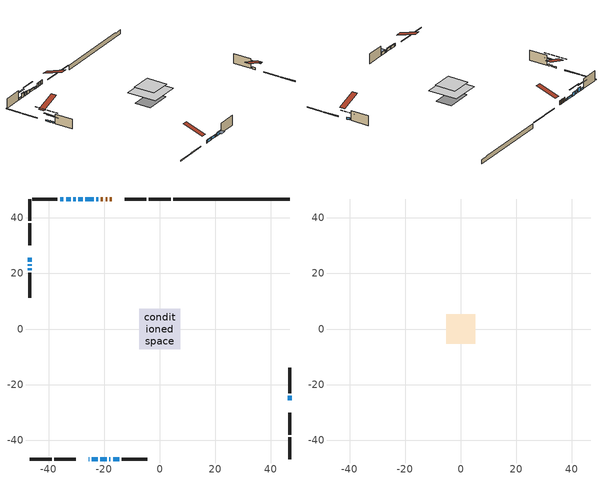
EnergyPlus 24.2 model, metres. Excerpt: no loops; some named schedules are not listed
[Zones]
conditioned space
 floor adiabatic (AdiabaticFloorConstruction): -7.32,-7.32 -7.32,7.32 7.32,7.32 7.32,-7.32 z2.75
 floor foundation (Slab1 construction): -6.45,-4.02 -6.45,4.02 6.45,4.02 6.45,-4.02 z-1.98
 wall outside (RimJoist1 construction): 3.99,46.79 -3.87,46.79 / -46.79,-46.79 -38.94,-46.79 / -46.79,46.79 -46.79,38.94 / 46.79,-46.79 46.79,-38.94 z0.31:0.61
 wall outside (RimJoist2 construction): -4.8,46.79 -12.65,46.79 / -38.01,-46.79 -30.15,-46.79 / -46.79,38.01 -46.79,30.15 / 46.79,-38.01 46.79,-30.15 z0.31:0.61
 wall outside (AdiabaticWallConstruction 1): -17.21,46.79 -17.96,46.79 / -18.88,46.79 -19.52,46.79 / -20.45,46.79 -21.27,46.79 z0.31:2.34
 wall outside (AdiabaticWallConstruction): -25.6,-46.79 -25.4,-46.79 / -18.14,-46.79 -17.75,-46.79 z0.31:1.53; -22.2,46.79 -22.81,46.79 z0.31:0.95; -23.74,46.79 -26.79,46.79 z0.31:1.2; -24.47,-46.79 -22.28,-46.79 z0.31:1.58; -21.36,-46.79 -19.07,-46.79 z0.31:1.55; -46.79,25.6 -46.79,24.18 z0.31:0.87; -46.79,23.25 -46.79,22.84 z0.31:1.02; 46.79,-25.6 46.79,-23.97 z0.31:1.33; -27.72,46.79 -29.34,46.79 z0.31:1.94; -30.27,46.79 -31.19,46.79 / -16.82,-46.79 -14.54,-46.79 z0.31:1.89; -32.11,46.79 -33.74,46.79 z0.31:2.29; -34.67,46.79 -35.89,46.79 z0.31:1.23; -46.79,21.92 -46.79,21.2 z0.31:1.07
 wall outside (Wall1 construction): -36.82,46.79 -45.86,46.79 / -13.61,-46.79 -4.56,-46.79 / -46.79,20.28 -46.79,11.23 / 46.79,-23.05 46.79,-14 z0.31:5.19
 wall foundation (FoundationWall1 construction): 4.91,46.79,-1.98 4.91,46.79,0.31 42.61,46.79,0.31 42.61,46.79,0.05 46.79,46.79,0.05 46.79,46.79,-1.98
 window (WindowConstruction 11): -25.6,-46.79 -25.4,-46.79 z0.31:1.53
 window (WindowConstruction 7): -22.2,46.79 -22.81,46.79 z0.31:0.94
 window (WindowConstruction 8): -23.74,46.79 -26.79,46.79 z0.31:1.2
 window (WindowConstruction 9): -24.47,-46.79 -22.28,-46.79 z0.31:1.58
 window (WindowConstruction 10): -21.36,-46.79 -19.07,-46.79 z0.31:1.55
 window (WindowConstruction 13): -46.79,25.6 -46.79,24.18 z0.31:0.87
 window (WindowConstruction 14): -46.79,23.25 -46.79,22.85 z0.31:1.02
 window (WindowConstruction 12): -18.14,-46.79 -17.75,-46.79 z0.31:1.53
 window (WindowConstruction): 46.79,-25.6 46.79,-23.98 z0.31:1.32
 window (WindowConstruction 1): -27.72,46.79 -29.34,46.79 z0.31:1.93
 window (WindowConstruction 2): -30.27,46.79 -31.18,46.79 z0.31:1.89
 window (WindowConstruction 3): -32.11,46.79 -33.74,46.79 z0.31:2.29
 window (WindowConstruction 4): -34.67,46.79 -35.89,46.79 z0.31:1.22
 window (WindowConstruction 5): -16.82,-46.79 -14.54,-46.79 z0.31:1.89
 window (WindowConstruction 6): -46.79,21.92 -46.79,21.21 z0.31:1.07
 door (Door): -17.21,46.79 -17.96,46.79 z0.31:2.34
 door (Door 1): -18.88,46.79 -19.52,46.79 z0.31:2.34
 door (Door 2): -20.45,46.79 -21.27,46.79 z0.31:2.34
 ceiling adiabatic (AdiabaticFloorConstruction): 7.32,-7.32 7.32,7.32 -7.32,7.32 -7.32,-7.32 z2.75
attic - vented
 floor to conditioned space (Floor1 construction Reversed): -5.25,-5.25 -5.25,5.25 5.25,5.25 5.25,-5.25 z5.19
 roof outside (Roof1 construction): -16.28,46.79,5.19 -16.28,36.56,8.6 -13.58,36.56,8.6 -13.58,46.79,5.19; -26.53,-46.79,5.19 -26.53,-36.56,8.6 -29.23,-36.56,8.6 -29.23,-46.79,5.19; -46.79,26.53,5.19 -36.56,26.53,8.6 -36.56,29.23,8.6 -46.79,29.23,5.19; 46.79,-26.53,5.19 36.56,-26.53,8.6 36.56,-29.23,8.6 46.79,-29.23,5.19
shading: -22.96,46.79 -22.05,46.79 -22.05,47.09 -22.96,47.09 z1.09; -26.94,46.79 -23.59,46.79 -23.59,47.09 -26.94,47.09 z1.35; -22.14,-46.79 -24.62,-46.79 -24.62,-47.09 -22.14,-47.09 z1.73; -18.92,-46.79 -21.51,-46.79 -21.51,-47.09 -18.92,-47.09 z1.7; -46.79,19 -46.79,30.78 -47.25,30.78 -47.25,19 z6.05; -46.79,19.8 -46.79,26.3 -47.09,26.3 -47.09,19.8 z4.07; 46.79,-21.23 46.79,-28.34 47.25,-28.34 47.25,-21.23 z4.07; -32.08,46.79 -24.98,46.79 -24.98,47.25 -32.08,47.25 z4.67; -31.33,46.79 -30.12,46.79 -30.12,47.09 -31.33,47.09 z2.04; -33.89,46.79 -31.96,46.79 -31.96,47.09 -33.89,47.09 z2.44; -38.63,46.79 -31.93,46.79 -31.93,47.25 -38.63,47.25 z3.96; -14.39,-46.79 -16.97,-46.79 -16.97,-49.23 -14.39,-49.23 z2.04; -46.79,18.47 -46.79,24.66 -47.25,24.66 -47.25,18.47 z3.81
[Building]
Building 1: Terrain=Suburbs
[Site:Location]
Toronto City Centre_ON: Latitude {deg}=43.63; Longitude {deg}=-79.39; Time Zone {hr}=-5; Elevation {m}=77; Keep Site Location Information=Yes
[Site:GroundTemperature:Shallow]
5.01852, 3.26908, 3.12898, 3.95918, 7.29196, 10.6092, 13.4851, 15.3069, 15.4617, 13.9799, 11.1774, 7.9619
[Site:WaterMainsTemperature]
Calculation Method=Schedule; Temperature Schedule=mains temperature schedule
[Material] Roughness=Rough; Thermal Absorptance=0.9
Name | Thickness {m} | Conductivity {W/m-K} | Density {kg/m3} | Specific Heat {J/kg-K} | Solar Absorptance | Visible Absorptance
asphalt or fiberglass shingles | 0.00635 | 0.162714 | 1121.4 | 1465.45 | 0.4 | 0.4
ceiling loosefill ins | 0.169333 | 0.0480833 | 16.02 | 1046.75 | 0.7 | 0.7
ceiling stud and cavity | 0.1397 | 0.131789 | 65.682 | 1177.47 | 0.7 | 0.7
concrete 4.0 in. | 0.1016 | 1.803125 | 2242.8 | 837.4 | 0.7 | 0.7
concrete 8.0 in. | 0.2032 | 1.803125 | 2242.8 | 837.4 | 0.7 | 0.7
door material | 0.04445 | 0.20624 | 512.64 | 1214.23 | 0.7 | 0.7
door material 1 | 0.04445 | 0.327969 | 512.64 | 1214.23 | 0.7 | 0.7
door material 2 | 0.04445 | 0.0451087 | 512.64 | 1214.23 | 0.7 | 0.7
exterior vertical ins | 0.0457286 | 0.029427 | 32.04 | 1214.23 | 0.7 | 0.7
floor covering | 0.0127 | 0.0433444 | 54.468 | 1339.84 | 0.6 | 0.6
floor rigid ins; wall rigid ins | 0.512978 | 0.029427 | 32.04 | 1214.23 | 0.7 | 0.7
floor stud and cavity | 0.1397 | 1.75129 | 37.0049 | 1207.88 | 0.7 | 0.7
furniture material conditioned space 1 | 0.1524 | 0.115458 | 640.8 | 1214.23 | 0.6 | 0.6
gypsum board | 0.0127 | 0.160291 | 801 | 837.4 | 0.6 | 0.6
gypsum board 1 | 0.0127 | 0.160291 | 801 | 837.4 | 0.7 | 0.7
osb sheathing 0.5 in. | 0.0127 | 0.115458 | 512.64 | 1214.23 | 0.7 | 0.7
osb sheathing 0.75 in. | 0.01905 | 0.115458 | 512.64 | 1214.23 | 0.7 | 0.7
osb sheathing 2.0 in. | 0.0508 | 0.115458 | 512.64 | 1214.23 | 0.7 | 0.7
rim joist stud and cavity | 0.0508 | 0.0451784 | 125.044 | 1163.47 | 0.6 | 0.6
rim joist stud and cavity 1 | 0.0508 | 0.0399817 | 125.044 | 1163.47 | 0.6 | 0.6
wall stud and cavity | 0.1397 | 0.0918269 | 139.0536 | 1170.24 | 0.7 | 0.7
wall stud and cavity 1 | 0.0889 | 0.380278 | 52.3479 | 1209.89 | 0.7 | 0.7
wall stud and cavity 2 | 0.0889 | 0.391764 | 83.0341 | 1211.67 | 0.7 | 0.7
wood siding | 0.0254 | 0.102417 | 544.68 | 1172.36 | 0.4 | 0.4
wood siding 1; wood siding 2; wood siding 3 | 0.0254 | 0.102417 | 544.68 | 1172.36 | 0.7 | 0.7
[WindowMaterial:SimpleGlazingSystem]
Name | U-Factor {W/m2-K} | Solar Heat Gain Coefficient
WindowMaterial | 2.918492 | 0.67
WindowMaterial 1 | 2.89578 | 0.69
WindowMaterial 10 | 2.9219 | 0.66
WindowMaterial 11 | 7.071949 | 0.64
WindowMaterial 12 | 6.78351 | 0.73
WindowMaterial 13 | 4.42259 | 0.64
WindowMaterial 14 | 7.954878 | 0.64
WindowMaterial 2 | 2.7578 | 0.6
WindowMaterial 3 | 3.40339 | 0.72
WindowMaterial 4 | 2.93609 | 0.65
WindowMaterial 5 | 2.790737 | 0.7
WindowMaterial 6 | 2.97584 | 0.61
WindowMaterial 7 | 2.99742 | 0.58
WindowMaterial 8 | 2.929848 | 0.66
WindowMaterial 9 | 2.89692 | 0.69
[Construction]
AdiabaticFloorConstruction: floor stud and cavity, floor rigid ins, osb sheathing 0.75 in., floor covering
AdiabaticWallConstruction: wood siding 2, wall rigid ins, wall stud and cavity 1, gypsum board
AdiabaticWallConstruction 1: wood siding 3, wall rigid ins, wall stud and cavity 1, gypsum board
Door: door material
Door 1: door material 1
Door 2: door material 2
Floor1 construction Reversed: gypsum board, ceiling stud and cavity, ceiling loosefill ins
FoundationWall1 construction: concrete 8.0 in., gypsum board 1
furniture construction conditioned space 1: furniture material conditioned space 1
PartitionWallConstruction: gypsum board, wall stud and cavity 2, gypsum board
RimJoist1 construction: wood siding 1, osb sheathing 2.0 in., rim joist stud and cavity
RimJoist2 construction: wood siding 1, osb sheathing 2.0 in., rim joist stud and cavity 1
Roof1 construction: asphalt or fiberglass shingles
Slab1 construction: concrete 4.0 in.
Wall1 construction: wood siding, osb sheathing 0.5 in., wall stud and cavity, gypsum board
WindowConstruction: WindowMaterial
WindowConstruction 1: WindowMaterial 1
WindowConstruction 10: WindowMaterial 10
WindowConstruction 11: WindowMaterial 11
WindowConstruction 12: WindowMaterial 12
WindowConstruction 13: WindowMaterial 13
WindowConstruction 14: WindowMaterial 14
WindowConstruction 2: WindowMaterial 2
WindowConstruction 3: WindowMaterial 3
WindowConstruction 4: WindowMaterial 4
WindowConstruction 5: WindowMaterial 5
WindowConstruction 6: WindowMaterial 6
WindowConstruction 7: WindowMaterial 7
WindowConstruction 8: WindowMaterial 8
WindowConstruction 9: WindowMaterial 9
[Zone] Multiplier=1; Part of Total Floor Area=Yes
Name | Volume {m3}
attic - vented | 61.1118
conditioned space | 806.4
[Space]
Name | Zone | Volume {m3}
attic - vented 1 | attic - vented | 61.1118
conditioned space 1 | conditioned space | 806.4
[ZoneInfiltration:EffectiveLeakageArea]
infil attic - vented 1: Zone or Space=attic - vented 1; Schedule=Always On Discrete; Effective Air Leakage Area {cm2}=4647.16; Stack Coefficient=0.000237186; Wind Coefficient=1.04055e-05
[ZoneMixing]
whole house fan mix: Zone or Space=attic - vented; Schedule=Always On Continuous; Design Flow Rate Calculation Method=Flow/Zone; Design Flow Rate {m3/s}=0; Source Zone or Space=conditioned space
[SurfaceProperty:ExposedFoundationPerimeter]
Slab1: Exposed Perimeter Calculation Method=TotalExposedPerimeter; Total Exposed Perimeter {m}=41.879
[InternalMass] Zone or ZoneList=conditioned space; Space or SpaceList=conditioned space 1
Name | Construction | Surface Area {m2}
furniture mass conditioned space 1 | furniture construction conditioned space 1 | 127.12
partition wall mass | PartitionWallConstruction | 317.801
[Lights]
interior lighting: Zone or ZoneList or Space or SpaceList=conditioned space 1; Schedule=interior lighting schedule; Design Level Calculation Method=LightingLevel; Lighting Level {W}=343.2; Return Air Fraction=0; Fraction Radiant=0.6; Fraction Visible=0.2; Fraction Replaceable=1
[People]
occupants: Zone or ZoneList or Space or SpaceList=conditioned space 1; Number of People Schedule=occupants schedule; Number of People Calculation Method=People; Number of People=3; Fraction Radiant=0.314171; Sensible Heat Fraction=0.56303; Activity Level Schedule=occupants activity schedule; Carbon Dioxide Generation Rate {m3/s-W}=0; Enable ASHRAE 55 Comfort Warnings=No; Mean Radiant Temperature Calculation Type=EnclosureAveraged
[ElectricEquipment] Zone or ZoneList or Space or SpaceList=conditioned space 1; Design Level Calculation Method=EquipmentLevel
Name | Schedule | Design Level {W} | Fraction Latent | Fraction Radiant | Fraction Lost
clothes dryer | clothes dryer schedule | 140.772 | 0.015 | 0.081 | 0.85
clothes washer | clothes washer schedule | 32.1985 | 0.03 | 0.162 | 0.7
cooking range | cooking range schedule | 215.147 | 0.08 | 0.432 | 0.2
dishwasher | dishwasher schedule | 66.8632 | 0.3 | 0.18 | 0.4
fridge | fridge schedule | 72.9452 | 0 | 0.6 | 0
mech vent bath fan 0 | mech vent bath fan 0 schedule | 50.2 | 0 | 0 | 1
mech vent bath fan 1 | mech vent bath fan 1 schedule | 50.2 | 0 | 0 | 1
mech vent bath fan 2 | mech vent bath fan 2 schedule | 50.2 | 0 | 0 | 1
mech vent house fan | mech vent house fan schedule | 0 | 0 | 0 | 1
mech vent house fan cfis | mech vent house fan cfis schedule | 0 | 0 | 0 | 0
mech vent range fan 0 | mech vent range fan 0 schedule | 57 | 0 | 0 | 1
misc plug loads | misc plug loads schedule | 494.7 | 0.045 | 0.513 | 0.1
whole house fan | Always On Discrete | 0 | 0 | 0 | 1
[OtherEquipment] Zone or ZoneList or Space or SpaceList=conditioned space 1; Design Level Calculation Method=EquipmentLevel
Name | Fuel Type | Schedule | Design Level {W} | Fraction Latent | Fraction Radiant | Fraction Lost
clothes dryer 1 | Electricity | clothes dryer schedule | 0 | 0.015 | 0.081 | 0.85
cooking range 1 | Electricity | cooking range schedule | 0 | 0.08 | 0.432 | 0.2
general water use latent | None | general water use schedule | 62.594 | 1 | 0 | 0
general water use sensible | None | general water use schedule | -61.6891 | 0 | 0.6 | 0
mech vent house fan latent load | None | Always On Discrete | 0 | 1 | 0 | 0
mech vent house fan sensible load | None | Always On Discrete | 0 | 0 | 0 | 0
water heater energy adjustment1 | NaturalGas | Always On Discrete | 0.01 | 0 | 0 | 1
[ZoneInfiltration:DesignFlowRate] Zone or ZoneList or Space or SpaceList=conditioned space 1; Schedule=Always On Discrete; Design Flow Rate Calculation Method=Flow/Zone; Design Flow Rate {m3/s}=0
infil flow; natural vent flow; whole house fan flow
[AvailabilityManager:Scheduled]
central ac and furnace airloop Availability Manager: Schedule=Always On Discrete
[Foundation:Kiva]
Foundation Kiva 1: Initial Indoor Air Temperature {C}=18; Wall Height Above Grade {m}=0.309982; Wall Depth Below Slab {m}=0.2032; Custom Block Material Name 1=exterior vertical ins; Custom Block Depth 1 {m}=2.28999; Custom Block X Position 1 {m}=0.2159; Custom Block Z Position 1 {m}=0
[Foundation:Kiva:Settings]
Soil Conductivity {W/m-K}=0.849921; Soil Density {kg/m3}=1842.3; Soil Specific Heat {J/kg-K}=418.7; Ground Solar Absorptivity=0.9; Ground Thermal Absorptivity=0.9; Ground Surface Roughness {m}=0.03; Far-Field Width {m}=40; Deep-Ground Boundary Condition=ZeroFlux; Deep-Ground Depth {m}=40; Minimum Cell Dimension {m}=0.2; Maximum Cell Growth Coefficient=3; Simulation Timestep=Timestep
[Exterior:Lights]
exterior lighting: Schedule=exterior lighting schedule; Design Level {W}=75.6
[EnergyManagementSystem:GlobalVariable]
central_ac_and_furnace_airloop_Fan_RTF
infil_program_Qfan
infil_program_Qinf
natural_vent_program_Qnv
natural_vent_program_Qwhf
[EnergyManagementSystem:Sensor]
Name | Output:Variable or Output:Meter Index Key | Output:Variable or Output:Meter
airflow_gain | infil flow | Infiltration Sensible Heat Gain Energy
airflow_gain_1 | natural vent flow | Infiltration Sensible Heat Gain Energy
airflow_gain_2 | whole house fan flow | Infiltration Sensible Heat Gain Energy
airflow_loss | infil flow | Infiltration Sensible Heat Loss Energy
airflow_loss_1 | natural vent flow | Infiltration Sensible Heat Loss Energy
airflow_loss_2 | whole house fan flow | Infiltration Sensible Heat Loss Energy
clg_load_cond |  | Cooling:EnergyTransfer:Zone:CONDITIONED SPACE
clg_sp_s; clg_sp_s_1 | cooling setpoint | Schedule Value
clothes_dryer_exhaust_0_sch_s | clothes dryer exhaust 0 schedule | Schedule Value
cool_season | cooling season schedule | Schedule Value
htg_load_cond |  | Heating:EnergyTransfer:Zone:CONDITIONED SPACE
htg_sp_s; htg_sp_s_1 | heating setpoint | Schedule Value
ig_ee_conv | clothes dryer | Electric Equipment Convective Heating Energy
ig_ee_conv_2 | cooking range | Electric Equipment Convective Heating Energy
ig_ee_conv_4 | fridge | Electric Equipment Convective Heating Energy
ig_ee_conv_5 | misc plug loads | Electric Equipment Convective Heating Energy
ig_ee_conv_6 | whole house fan | Electric Equipment Convective Heating Energy
ig_ee_rad | clothes dryer | Electric Equipment Radiant Heating Energy
ig_ee_rad_2 | cooking range | Electric Equipment Radiant Heating Energy
ig_ee_rad_4 | fridge | Electric Equipment Radiant Heating Energy
ig_ee_rad_5 | misc plug loads | Electric Equipment Radiant Heating Energy
ig_ee_rad_6 | whole house fan | Electric Equipment Radiant Heating Energy
ig_lgt_conv | interior lighting | Lights Convective Heating Energy
ig_lgt_rad | interior lighting | Lights Radiant Heating Energy
ig_lgt_vis | interior lighting | Lights Visible Radiation Heating Energy
ig_oe_conv | clothes dryer 1 | Other Equipment Convective Heating Energy
ig_oe_conv_1 | cooking range 1 | Other Equipment Convective Heating Energy
ig_oe_conv_2 | general water use latent | Other Equipment Convective Heating Energy
ig_oe_conv_3 | general water use sensible | Other Equipment Convective Heating Energy
ig_oe_conv_4 | water heater energy adjustment1 | Other Equipment Convective Heating Energy
ig_oe_rad | clothes dryer 1 | Other Equipment Radiant Heating Energy
ig_oe_rad_1 | cooking range 1 | Other Equipment Radiant Heating Energy
ig_oe_rad_2 | general water use latent | Other Equipment Radiant Heating Energy
ig_oe_rad_3 | general water use sensible | Other Equipment Radiant Heating Energy
ig_oe_rad_4 | water heater energy adjustment1 | Other Equipment Radiant Heating Energy
ig_ppl_conv | occupants | People Convective Heating Energy
ig_ppl_rad | occupants | People Radiant Heating Energy
im_conv | furniture mass conditioned space 1 | Surface Inside Face Convection Heat Gain Energy
im_conv_1 | partition wall mass | Surface Inside Face Convection Heat Gain Energy
im_ig | furniture mass conditioned space 1 | Surface Inside Face Internal Gains Radiation Heat Gain Energy
im_ig_1 | partition wall mass | Surface Inside Face Internal Gains Radiation Heat Gain Energy
im_lgt | furniture mass conditioned space 1 | Surface Inside Face Lights Radiation Heat Gain Energy
im_lgt_1 | partition wall mass | Surface Inside Face Lights Radiation Heat Gain Energy
im_sol | furniture mass conditioned space 1 | Surface Inside Face Solar Radiation Heat Gain Energy
im_sol_1 | partition wall mass | Surface Inside Face Solar Radiation Heat Gain Energy
im_surf | furniture mass conditioned space 1 | Surface Inside Face Net Surface Thermal Radiation Heat Gain Energy
im_surf_1 | partition wall mass | Surface Inside Face Net Surface Thermal Radiation Heat Gain Energy
mech_vent_bath_fan_0_sch_s | mech vent bath fan 0 schedule | Schedule Value
mech_vent_bath_fan_1_sch_s | mech vent bath fan 1 schedule | Schedule Value
mech_vent_bath_fan_2_sch_s | mech vent bath fan 2 schedule | Schedule Value
mech_vent_range_fan_0_sch_s | mech vent range fan 0 schedule | Schedule Value
mv_conv | mech vent bath fan 0 | Electric Equipment Convective Heating Energy
mv_conv_1 | mech vent bath fan 1 | Electric Equipment Convective Heating Energy
mv_conv_2 | mech vent bath fan 2 | Electric Equipment Convective Heating Energy
mv_conv_3 | mech vent house fan | Electric Equipment Convective Heating Energy
mv_conv_4 | mech vent house fan cfis | Electric Equipment Convective Heating Energy
mv_conv_5 | mech vent range fan 0 | Electric Equipment Convective Heating Energy
mv_conv_6 | mech vent house fan latent load | Other Equipment Convective Heating Energy
mv_conv_7 | mech vent house fan sensible load | Other Equipment Convective Heating Energy
mv_rad | mech vent bath fan 0 | Electric Equipment Radiant Heating Energy
mv_rad_1 | mech vent bath fan 1 | Electric Equipment Radiant Heating Energy
mv_rad_2 | mech vent bath fan 2 | Electric Equipment Radiant Heating Energy
mv_rad_3 | mech vent house fan | Electric Equipment Radiant Heating Energy
mv_rad_4 | mech vent house fan cfis | Electric Equipment Radiant Heating Energy
mv_rad_5 | mech vent range fan 0 | Electric Equipment Radiant Heating Energy
mv_rad_6 | mech vent house fan latent load | Other Equipment Radiant Heating Energy
mv_rad_7 | mech vent house fan sensible load | Other Equipment Radiant Heating Energy
natural_vent_s | natural vent schedule | Schedule Value
out_pb_s |  | Site Outdoor Air Barometric Pressure
out_wt_s |  | Site Outdoor Air Humidity Ratio
site_vw_s |  | Site Wind Speed
ss_back_out | Window1 | Surface Window Shortwave from Zone Back Out Window Heat Transfer Rate
ss_back_out_1 | Window11 | Surface Window Shortwave from Zone Back Out Window Heat Transfer Rate
ss_back_out_10 | Window5 | Surface Window Shortwave from Zone Back Out Window Heat Transfer Rate
ss_back_out_11 | Window6 | Surface Window Shortwave from Zone Back Out Window Heat Transfer Rate
ss_back_out_12 | Window7 | Surface Window Shortwave from Zone Back Out Window Heat Transfer Rate
ss_back_out_13 | Window8 | Surface Window Shortwave from Zone Back Out Window Heat Transfer Rate
ss_back_out_14 | Window9 | Surface Window Shortwave from Zone Back Out Window Heat Transfer Rate
ss_back_out_2 | Window12 | Surface Window Shortwave from Zone Back Out Window Heat Transfer Rate
ss_back_out_3 | Window13 | Surface Window Shortwave from Zone Back Out Window Heat Transfer Rate
ss_back_out_4 | Window14 | Surface Window Shortwave from Zone Back Out Window Heat Transfer Rate
ss_back_out_5 | Window17 | Surface Window Shortwave from Zone Back Out Window Heat Transfer Rate
ss_back_out_6 | Window19 | Surface Window Shortwave from Zone Back Out Window Heat Transfer Rate
ss_back_out_7 | Window2 | Surface Window Shortwave from Zone Back Out Window Heat Transfer Rate
ss_back_out_8 | Window3 | Surface Window Shortwave from Zone Back Out Window Heat Transfer Rate
ss_back_out_9 | Window4 | Surface Window Shortwave from Zone Back Out Window Heat Transfer Rate
ss_conv | Door1 | Surface Inside Face Convection Heat Gain Energy
ss_conv_1 | Door2 | Surface Inside Face Convection Heat Gain Energy
ss_conv_10 | Window2 | Surface Inside Face Convection Heat Gain Energy
ss_conv_11 | Window3 | Surface Inside Face Convection Heat Gain Energy
ss_conv_12 | Window4 | Surface Inside Face Convection Heat Gain Energy
ss_conv_13 | Window5 | Surface Inside Face Convection Heat Gain Energy
ss_conv_14 | Window6 | Surface Inside Face Convection Heat Gain Energy
ss_conv_15 | Window7 | Surface Inside Face Convection Heat Gain Energy
ss_conv_16 | Window8 | Surface Inside Face Convection Heat Gain Energy
ss_conv_17 | Window9 | Surface Inside Face Convection Heat Gain Energy
ss_conv_2 | Door3 | Surface Inside Face Convection Heat Gain Energy
ss_conv_3 | Window1 | Surface Inside Face Convection Heat Gain Energy
ss_conv_4 | Window11 | Surface Inside Face Convection Heat Gain Energy
ss_conv_5 | Window12 | Surface Inside Face Convection Heat Gain Energy
ss_conv_6 | Window13 | Surface Inside Face Convection Heat Gain Energy
ss_conv_7 | Window14 | Surface Inside Face Convection Heat Gain Energy
ss_conv_8 | Window17 | Surface Inside Face Convection Heat Gain Energy
ss_conv_9 | Window19 | Surface Inside Face Convection Heat Gain Energy
ss_ig | Door1 | Surface Inside Face Internal Gains Radiation Heat Gain Energy
ss_ig_1 | Door2 | Surface Inside Face Internal Gains Radiation Heat Gain Energy
ss_ig_10 | Window2 | Surface Inside Face Internal Gains Radiation Heat Gain Energy
ss_ig_11 | Window3 | Surface Inside Face Internal Gains Radiation Heat Gain Energy
ss_ig_12 | Window4 | Surface Inside Face Internal Gains Radiation Heat Gain Energy
ss_ig_13 | Window5 | Surface Inside Face Internal Gains Radiation Heat Gain Energy
ss_ig_14 | Window6 | Surface Inside Face Internal Gains Radiation Heat Gain Energy
ss_ig_15 | Window7 | Surface Inside Face Internal Gains Radiation Heat Gain Energy
ss_ig_16 | Window8 | Surface Inside Face Internal Gains Radiation Heat Gain Energy
ss_ig_17 | Window9 | Surface Inside Face Internal Gains Radiation Heat Gain Energy
ss_ig_2 | Door3 | Surface Inside Face Internal Gains Radiation Heat Gain Energy
ss_ig_3 | Window1 | Surface Inside Face Internal Gains Radiation Heat Gain Energy
ss_ig_4 | Window11 | Surface Inside Face Internal Gains Radiation Heat Gain Energy
ss_ig_5 | Window12 | Surface Inside Face Internal Gains Radiation Heat Gain Energy
ss_ig_6 | Window13 | Surface Inside Face Internal Gains Radiation Heat Gain Energy
ss_ig_7 | Window14 | Surface Inside Face Internal Gains Radiation Heat Gain Energy
ss_ig_8 | Window17 | Surface Inside Face Internal Gains Radiation Heat Gain Energy
ss_ig_9 | Window19 | Surface Inside Face Internal Gains Radiation Heat Gain Energy
ss_lgt | Door1 | Surface Inside Face Lights Radiation Heat Gain Energy
ss_lgt_1 | Door2 | Surface Inside Face Lights Radiation Heat Gain Energy
ss_lgt_2 | Door3 | Surface Inside Face Lights Radiation Heat Gain Energy
ss_sol | Door1 | Surface Inside Face Solar Radiation Heat Gain Energy
ss_sol_1 | Door2 | Surface Inside Face Solar Radiation Heat Gain Energy
ss_sol_2 | Door3 | Surface Inside Face Solar Radiation Heat Gain Energy
ss_surf | Door1 | Surface Inside Face Net Surface Thermal Radiation Heat Gain Energy
ss_surf_1 | Door2 | Surface Inside Face Net Surface Thermal Radiation Heat Gain Energy
ss_surf_10 | Window2 | Surface Inside Face Net Surface Thermal Radiation Heat Gain Energy
ss_surf_11 | Window3 | Surface Inside Face Net Surface Thermal Radiation Heat Gain Energy
ss_surf_12 | Window4 | Surface Inside Face Net Surface Thermal Radiation Heat Gain Energy
ss_surf_13 | Window5 | Surface Inside Face Net Surface Thermal Radiation Heat Gain Energy
ss_surf_14 | Window6 | Surface Inside Face Net Surface Thermal Radiation Heat Gain Energy
ss_surf_15 | Window7 | Surface Inside Face Net Surface Thermal Radiation Heat Gain Energy
ss_surf_16 | Window8 | Surface Inside Face Net Surface Thermal Radiation Heat Gain Energy
ss_surf_17 | Window9 | Surface Inside Face Net Surface Thermal Radiation Heat Gain Energy
ss_surf_2 | Door3 | Surface Inside Face Net Surface Thermal Radiation Heat Gain Energy
ss_surf_3 | Window1 | Surface Inside Face Net Surface Thermal Radiation Heat Gain Energy
ss_surf_4 | Window11 | Surface Inside Face Net Surface Thermal Radiation Heat Gain Energy
ss_surf_5 | Window12 | Surface Inside Face Net Surface Thermal Radiation Heat Gain Energy
ss_surf_6 | Window13 | Surface Inside Face Net Surface Thermal Radiation Heat Gain Energy
ss_surf_7 | Window14 | Surface Inside Face Net Surface Thermal Radiation Heat Gain Energy
